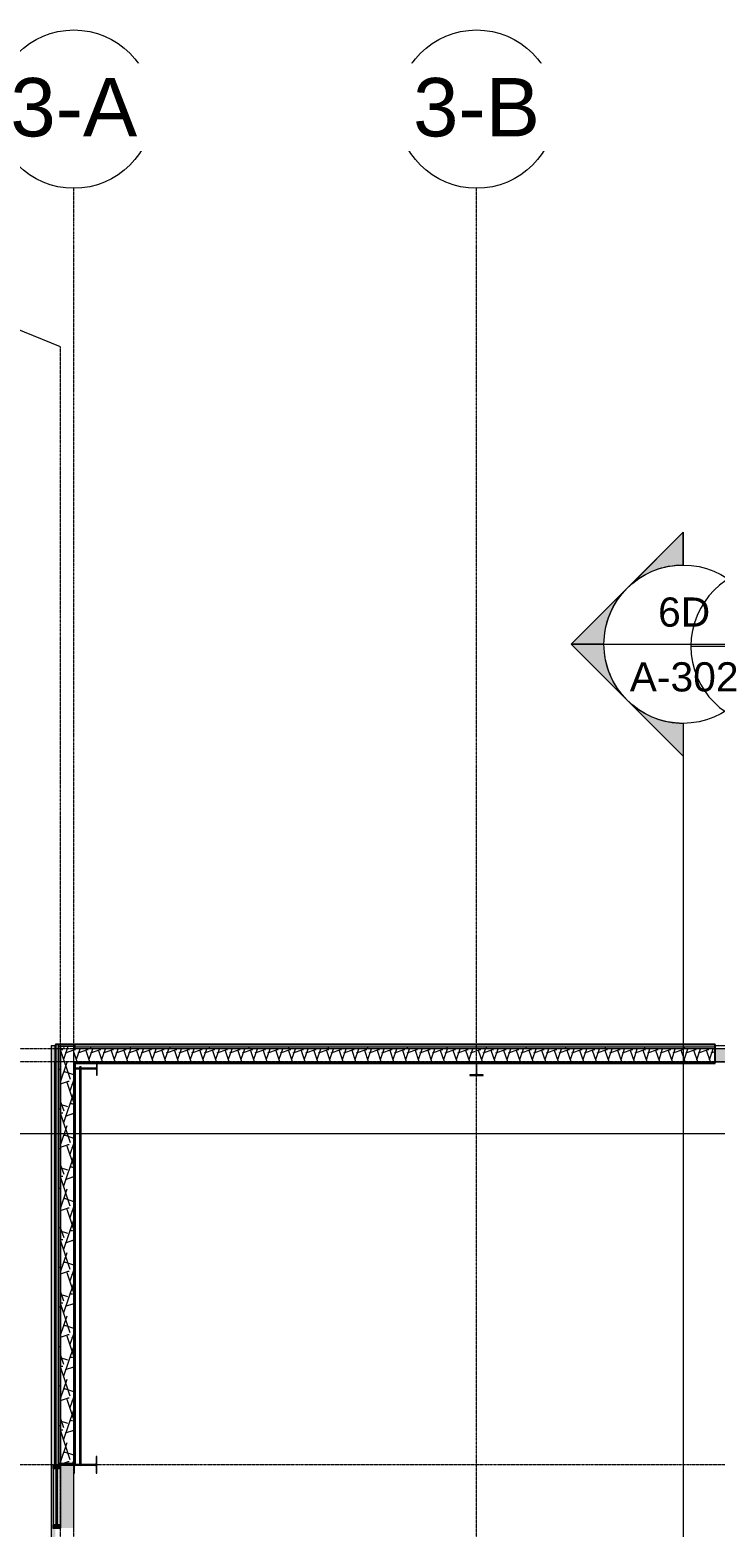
# Model space of a CAD drawing. Header units: inches. Extents: x 25369 to 33161, y -23509 to -20274.
# Drawn here: x 27972 to 28388, y -21181 to -20274 of the extents above; entities that cross this region are included whole.
import ezdxf

# ---------------------------------------------------------------- set-up
doc = ezdxf.new("R2010")
doc.units = ezdxf.units.IN
doc.header["$MEASUREMENT"] = 0
doc.linetypes.add('Grid Line 1_2_', pattern=[0.875, 0.5, -0.125, 0.125, -0.125])
for name, color, linetype, lineweight in [('A-GLAZ-CURT', 52, 'Continuous', 9), ('A-GLAZ-CWMG', 51, 'Continuous', 9), ('A-WALL', 113, 'Continuous', 9), ('A-WALL-PATT', 111, 'Continuous', 25), ('G-ANNO-SYMB', 111, 'Continuous', 9), ('L-SITE-WALL', 31, 'Continuous', 9), ('S-BEAM', 12, 'Continuous', 9), ('S-COLS', 52, 'Continuous', 9), ('S-GRID', 1, 'Continuous', 9), ('S-GRID-IDEN', 1, 'Continuous', 9)]:
    doc.layers.add(name, color=color, linetype=linetype, lineweight=lineweight)
doc.styles.add('Arial', font='arial.ttf', dxfattribs={"height": 35.407186})
doc.styles.add('Arial_1', font='arial.ttf', dxfattribs={"height": 17.703593})
pattern_1 = [(45, (5929.126, 0), (-19.00703, 19.00703), []), (45, (5929.126, 28.8), (-19.00703, 19.00703), [])]
pattern_2 = [(0, (5929.126, 0), (0, 24), []), (90, (5929.126, 0), (-24, 1e-15), [])]
pattern_3 = [(161.57, (5930.086, 0.96), (-7.6802237, -0.0009796), [0, -54.643, 6.067, 0]), (18.43, (5928.166, 0.96), (-7.6802237, 0.0009796), [0, -54.643, 6.067, 0]), (108.43, (5930.086, 0.96), (3.8382953, -19.20136532), [18.211, -42.499]), (71.57, (5928.166, 0.96), (3.8382953, 19.20136532), [18.211, -42.499])]

# ---------------------------------------------------------------- blocks, each defined once
blk = doc.blocks.new('Struct_Xcel_Sports Complex_rvt-2-Overall Floor Plan')
at = {"layer": 'L-SITE-WALL', "lineweight": 5}
h = blk.add_hatch(color=254, dxfattribs=at)
h.paths.add_polyline_path([(22059.27, -22727.24), (22059.27, -22688.8), (22058.14, -22688.8), (22058.14, -22727.24), (22058.77, -22727.24)], flags=0)
h.paths.add_polyline_path([(22061.52, -22790.8), (22066.14, -22790.8), (22066.14, -22617.8), (22061.52, -22617.8), (22061.52, -22688.8), (22061.02, -22688.8), (22061.02, -22727.24), (22059.27, -22727.24), (22059.27, -22759.18), (22061.52, -22759.18), (22061.52, -22762.87)], flags=0)
h.paths.add_polyline_path([(22062.14, -22613.05), (22066.14, -22613.05), (22066.14, -22542.93), (22058.33, -22542.93), (22058.33, -22336.55), (22058.14, -22336.55), (22058.14, -22543.18), (22061.52, -22543.18), (22061.52, -22613.05)], flags=0)
h.paths.add_polyline_path([(22061.64, -21725.27), (22066.14, -21725.27), (22066.14, -21723.23), (22062.29, -21723.26), (22061.92, -21725.15), (22061.67, -21725.26)], flags=0)
h.paths.add_polyline_path([(22061.52, -22336.55), (22061.64, -22336.55), (22061.67, -21722.93), (22066.14, -21722.93), (22066.14, -21649.18), (22058.33, -21649.18), (22058.33, -21182.12), (22058.14, -21182.12), (22058.14, -21649.43), (22061.52, -21649.43), (22061.52, -21651.43), (22058.14, -21651.43), (22058.14, -21686.62), (22061.52, -21686.62), (22061.52, -21722.68), (22058.14, -21722.68), (22058.14, -22298.37), (22061.52, -22298.37), (22061.52, -22334.55)], flags=0)
h.paths.add_polyline_path([(22058.64, -22298.3), (22058.46, -22298.3), (22058.46, -21722.99), (22060.04, -21722.99), (22060.04, -22298.3)], flags=0)
h.paths.add_polyline_path([(22061.64, -21182.12), (22061.64, -21143.68), (22058.33, -21143.68), (22058.33, -20899.55), (22058.14, -20899.55), (22058.14, -21143.93), (22061.52, -21143.93), (22061.52, -21182.12)], flags=0)
at = {"layer": 'L-SITE-WALL', "color": 7}
blk.add_line((22058.14, -21143.93), (22058.14, -20899.55), dxfattribs=at)
blk = doc.blocks.new('Rectangular Mullion - Exterior 2_ x 4_5_-1142339-Overall Floor Plan')
at = {"layer": 'A-GLAZ-CWMG'}
blk.add_hatch(color=256, dxfattribs=at).paths.add_polyline_path([(-2, -1.5), (-2, 3), (0, 3), (0, -1.5)], flags=0)
at = {"layer": 'A-GLAZ-CWMG', "lineweight": 13}
for p, q in [((-2, 3), (0, 3)), ((-2, -1.5), (-2, 3)), ((0, 3), (0, -1.5)), ((0, -1.5), (-2, -1.5))]:
    blk.add_line(p, q, dxfattribs=at)
blk = doc.blocks.new('Rectangular Mullion - Exterior 2_ x 4_5_-1146635-Overall Floor Plan')
at = {"layer": 'A-GLAZ-CWMG'}
blk.add_hatch(color=256, dxfattribs=at).paths.add_polyline_path([(0, 3), (-2, 3), (-2, -1.5), (0, -1.5)], flags=0)
at = {"layer": 'A-GLAZ-CWMG', "lineweight": 13}
for p, q in [((0, 3), (-2, 3)), ((-2, 3), (-2, -1.5)), ((0, -1.5), (0, 3)), ((-2, -1.5), (0, -1.5))]:
    blk.add_line(p, q, dxfattribs=at)
blk = doc.blocks.new('Girt_C - 8_D-1405501-Overall Floor Plan')
at = {"layer": 'S-BEAM'}
for points in [[(22555.27, -20891.74), (22555.27, -20891.55), (22458.52, -20891.61), (22458.52, -20891.74), (22503.77, -20891.74)], [(22555.27, -20899.37), (22555.27, -20891.74), (22458.52, -20891.74), (22458.52, -20899.37), (22503.77, -20899.37)], [(22555.27, -20899.55), (22555.27, -20899.37), (22458.52, -20899.41), (22458.52, -20899.55), (22554.3, -20899.55)]]:
    blk.add_hatch(color=256, dxfattribs=at).paths.add_polyline_path(points, flags=0)
for p, q in [((22555.27, -20891.55), (22458.52, -20891.55)), ((22458.52, -20899.55), (22551.14, -20899.55))]:
    blk.add_line(p, q, dxfattribs=at)
blk = doc.blocks.new('Girt_C - 8_D-1405510-Overall Floor Plan')
at = {"layer": 'S-BEAM'}
for points in [[(22061.79, -21182.12), (22061.83, -21182.12), (22061.8, -21143.68), (22061.64, -21143.68), (22061.71, -21182.12), (22061.73, -21182.12)], [(22061.83, -21182.12), (22069.45, -21182.12), (22069.45, -21143.68), (22061.83, -21143.68), (22061.83, -21174.78)], [(22069.45, -21182.12), (22069.64, -21182.12), (22069.59, -21143.68), (22069.45, -21143.68), (22069.45, -21174.78)]]:
    blk.add_hatch(color=256, dxfattribs=at).paths.add_polyline_path(points, flags=0)
for p, q in [((22061.64, -21143.68), (22061.64, -21182.12)), ((22069.64, -21182.12), (22069.64, -21148.8))]:
    blk.add_line(p, q, dxfattribs=at)
blk = doc.blocks.new('System Panel - INSULATED LOW-E GLAZING _SEE ELEVATIONS FOR U-FACTOR_ SHGC_ _ LT_-827433-Overall Floor Plan')
at = {"layer": 'A-GLAZ-CURT', "transparency": 33554649}
blk.add_hatch(color=256, dxfattribs=at).paths.add_polyline_path([(-17.09, -0.25), (-17.09, -1.25), (17.09, -1.25), (17.09, -0.25)], flags=0)
at = {"layer": 'A-GLAZ-CURT'}
for p, q in [((17.09, -0.25), (-17.09, -0.25)), ((-17.09, -0.25), (-17.09, -1.25)), ((-17.09, -1.25), (-17.09, -0.25)), ((17.09, -0.25), (-17.09, -0.25)), ((-17.09, -1.25), (17.09, -1.25)), ((-17.09, -1.25), (17.09, -1.25)), ((17.09, -1.25), (17.09, -0.25)), ((17.09, -0.25), (17.09, -1.25))]:
    blk.add_line(p, q, dxfattribs=at)
blk = doc.blocks.new('Rectangular Mullion - Exterior 2_ x 4_5_-V82-Overall Floor Plan')
at = {"layer": 'A-GLAZ-CWMG'}
h = blk.add_hatch(color=256, dxfattribs=at)
h.paths.add_polyline_path([(22061.14, -22334.55), (22061.52, -22334.55), (22061.52, -22300.37), (22059.77, -22300.37), (22059.77, -22334.55), (22060.14, -22334.55)], flags=0)
h.paths.add_polyline_path([(22058.33, -22334.55), (22058.77, -22334.55), (22058.77, -22300.37), (22057.02, -22300.37), (22057.02, -22334.55)], flags=0)
blk.add_hatch(color=256, dxfattribs=at).paths.add_polyline_path([(22059.77, -22334.55), (22059.77, -22300.37), (22058.77, -22300.37), (22058.77, -22334.55)], flags=0)
for p, q in [((22057.02, -22300.37), (22057.02, -22334.55)), ((22061.52, -22300.37), (22061.52, -22334.55))]:
    blk.add_line(p, q, dxfattribs=at)
blk = doc.blocks.new('Round Bar - 1_-1267021-Overall Floor Plan')
at = {"layer": 'S-BEAM'}
blk.add_hatch(color=256, dxfattribs=at).paths.add_polyline_path([(22073.64, -21867.95), (22073.99, -21867.87), (22074.14, -21867.69), (22073.99, -21867.51), (22073.64, -21867.44), (22073.29, -21867.51), (22073.14, -21867.69), (22073.29, -21867.87)], flags=0)
h = blk.add_hatch(color=256, dxfattribs=at)
h.paths.add_polyline_path([(22073.64, -22109.09), (22073.54, -22109.03), (22073.64, -22109.09)], flags=0)
h.paths.add_polyline_path([(22073.14, -21988.24), (22074.14, -21988.16), (22074.06, -21867.8), (22073.91, -21867.89), (22073.46, -21867.91), (22073.21, -21867.78), (22073.14, -21867.73), (22073.14, -21988.19)], flags=0)
for p, q in [((22073.14, -21867.69), (22073.14, -21988.86)), ((22074.14, -21988.86), (22074.14, -21867.69))]:
    blk.add_line(p, q, dxfattribs=at)
for centre, start_param, end_param in [((22073.64, -21867.69), 0, 3.141593), ((22073.64, -21867.69), 3.141593, 6.283185), ((22073.64, -22108.84), 3.926991, 5.497787)]:
    blk.add_ellipse(centre, major_axis=(0.5, 0), ratio=0.507473, start_param=start_param, end_param=end_param, dxfattribs=at)
blk = doc.blocks.new('Round Bar - 1_-V89-Overall Floor Plan')
at = {"layer": 'S-BEAM'}
h = blk.add_hatch(color=256, dxfattribs=at)
h.paths.add_polyline_path([(22073.14, -21143.8), (22073.38, -21143.6), (22073.82, -21143.58), (22074.07, -21143.71), (22074.14, -21143.76), (22074.06, -21023.24), (22073.14, -21023.33), (22073.14, -21143.76)], flags=0)
h.paths.add_polyline_path([(22074.14, -20902.69), (22074.06, -20902.55), (22073.91, -20902.45), (22073.44, -20902.44), (22073.2, -20902.58), (22073.38, -20902.5), (22073.83, -20902.48), (22074.08, -20902.62), (22074.12, -20902.67)], flags=0)
blk.add_hatch(color=256, dxfattribs=at).paths.add_polyline_path([(22073.64, -21144.05), (22073.99, -21143.98), (22074.14, -21143.8), (22073.99, -21143.62), (22073.64, -21143.54), (22073.29, -21143.62), (22073.14, -21143.8), (22073.29, -21143.98)], flags=0)
for p, q in [((22073.14, -21022.63), (22073.14, -21143.8)), ((22074.14, -21143.8), (22074.14, -21022.63))]:
    blk.add_line(p, q, dxfattribs=at)
for centre, start_param, end_param in [((22073.64, -20902.65), 0, 3.141593), ((22073.64, -21143.8), 0, 3.141593), ((22073.64, -21143.8), 3.141593, 6.283185)]:
    blk.add_ellipse(centre, major_axis=(0.5, 0), ratio=0.507473, start_param=start_param, end_param=end_param, dxfattribs=at)
blk = doc.blocks.new('Section - Section Head - Filled-1526-Overall Floor Plan')
at = {"layer": 'G-ANNO-SYMB'}
h = blk.add_hatch(color=256, dxfattribs=at)
edge = h.paths.add_edge_path(flags=0)
edge.add_line((-0.4268, 0.1768), (-0.25, 0.3536))
edge.add_line((-0.25, 0.3536), (-0.25, 0.25))
edge.add_arc((-0.25, 0), 0.25, 90, 135)
h = blk.add_hatch(color=256, dxfattribs=at)
edge = h.paths.add_edge_path(flags=0)
edge.add_arc((-0.25, 0), 0.25, 45, 90)
edge.add_line((-0.25, 0.25), (-0.25, 0.3536))
edge.add_line((-0.25, 0.3536), (-0.0732, 0.1768))
h = blk.add_hatch(color=256, dxfattribs=at)
edge = h.paths.add_edge_path(flags=0)
edge.add_arc((-0.25, 0), 0.2503, 137.9216, 180)
edge.add_line((-0.5003, 0), (-0.6036, 0))
edge.add_line((-0.6036, 0), (-0.4358, 0.1678))
h = blk.add_hatch(color=256, dxfattribs=at)
edge = h.paths.add_edge_path(flags=0)
edge.add_line((-0.0642, 0.1678), (0.1036, 0))
edge.add_line((0.1036, 0), (0.0003, 0))
edge.add_arc((-0.25, 0), 0.2503, 0, 42.0784)
for p, q in [((-0.25, 0.3536), (-0.6036, 0)), ((-0.25, 0.3536), (-0.4268, 0.1768)), ((-0.25, 0.3536), (0.1036, 0)), ((-0.25, 0.25), (-0.25, 0.3536)), ((-0.0732, 0.1768), (-0.25, 0.3536)), ((-0.25, 0.3536), (-0.25, 0.25)), ((-0.4358, 0.1678), (-0.6036, 0)), ((0.1036, 0), (-0.0642, 0.1678)), ((-0.6036, 0), (-0.5003, 0)), ((0.0003, 0), (0.1036, 0)), ((-0.5, 0), (-0.6036, 0)), ((0, 0), (0.1036, 0))]:
    blk.add_line(p, q, dxfattribs=at)
for radius, start, end in [(0.25, 360, 180), (0.25, 90, 135), (0.25, 45, 90), (0.2503, 137.9216, 180), (0.2503, 0, 42.0784), (0.25, 180, 360)]:
    blk.add_arc((-0.25, 0), radius, start, end, dxfattribs=at)
blk = doc.blocks.new('Grid - Grid Head - Circle-14747-Overall Floor Plan')
at = {"layer": 'S-GRID-IDEN'}
blk.add_circle((0, 0), 0.25, dxfattribs=at)

msp = doc.modelspace()

# ---------------------------------------------------------------- hatches: boundary and pattern name
at = {"layer": 'A-WALL', "lineweight": 5}
for points in [[(27987.45, -21143.68), (27987.77, -21143.68), (27987.77, -20889.18), (27987.45, -20889.18), (27987.45, -21136.05)], [(27987.77, -21143.68), (27989.27, -21143.68), (27989.27, -20889.18), (27987.77, -20889.18), (27987.77, -21136.05)], [(27999.52, -20890.55), (28387.64, -20890.55), (28387.64, -20889.05), (27987.89, -20889.05), (27987.89, -20889.18), (27999.52, -20889.18)], [(27990.27, -21142.93), (27990.77, -21142.93), (27990.77, -20889.93), (27990.27, -20889.93), (27990.27, -21136.05)]]:
    msp.add_hatch(color=256, dxfattribs=at).paths.add_polyline_path(points, flags=0)
at = {"layer": 'A-WALL'}
h = msp.add_hatch(color=256, dxfattribs=at)
h.paths.add_polyline_path([(27998.77, -21143.68), (27999.52, -21143.68), (27999.52, -20899.55), (27998.77, -20899.55), (27998.77, -21142.93), (27989.27, -21142.93), (27989.27, -21143.68), (27994.24, -21143.68)], flags=0)
h.paths.add_polyline_path([(27998.77, -20891.55), (27999.52, -20891.55), (27999.52, -20889.18), (27989.27, -20889.18), (27989.27, -20889.93), (27998.77, -20889.93)], flags=0)
msp.add_hatch(color=256, dxfattribs=at).paths.add_polyline_path([(27999.52, -20900.3), (28387.64, -20900.3), (28387.64, -20899.55), (27999.52, -20899.55)], flags=0)
at = {"layer": 'A-WALL-PATT', "lineweight": 9}
h = msp.add_hatch(dxfattribs=at)
h.set_pattern_fill('FP_18', color=256, style=0, pattern_type=2)
h.set_pattern_definition(pattern_2)
h.paths.add_polyline_path([(27989.27, -21142.93), (27990.27, -21142.93), (27990.27, -20889.93), (27989.27, -20889.93), (27989.27, -21136.05)], flags=0)
h = msp.add_hatch(dxfattribs=at)
h.set_pattern_fill('FP_16', color=256, style=0, pattern_type=2)
h.set_pattern_definition(pattern_3)
h.paths.add_polyline_path([(27994.24, -21142.93), (27998.77, -21142.93), (27998.77, -20889.93), (27990.77, -20889.93), (27990.77, -21142.93)], flags=0)
h = msp.add_hatch(dxfattribs=at)
h.set_pattern_fill('FP_16', color=256, style=0, pattern_type=2)
h.set_pattern_definition(pattern_3)
h.paths.add_polyline_path([(27999.52, -20899.55), (28387.64, -20899.55), (28387.64, -20891.55), (27998.77, -20891.55), (27998.77, -20899.55)], flags=0)
h = msp.add_hatch(dxfattribs=at)
h.set_pattern_fill('FP_18', color=256, style=0, pattern_type=2)
h.set_pattern_definition(pattern_2)
h.paths.add_polyline_path([(27999.52, -20891.55), (28387.64, -20891.55), (28387.64, -20890.55), (27999.52, -20890.55)], flags=0)
at = {"layer": 'L-SITE-WALL', "lineweight": 5}
h = msp.add_hatch(color=256, dxfattribs=at)
h.paths.add_polyline_path([(28484.39, -20891.55), (28484.33, -20889.55), (28387.64, -20889.55), (28387.7, -20891.55), (28484.33, -20891.55)], flags=0)
h.paths.add_polyline_path([(27987.27, -20891.55), (27987.45, -20891.55), (27987.45, -20889.55), (27985.27, -20889.55), (27985.27, -20891.55)], flags=0)
h.paths.add_polyline_path([(28432.9, -20891.2), (28387.7, -20891.2), (28387.7, -20889.62), (28484.33, -20889.62), (28484.33, -20891.2), (28482.5, -20891.2)], flags=0)
msp.add_hatch(color=256, dxfattribs=at).paths.add_polyline_path([(27985.27, -22798.8), (27986.14, -22798.8), (27986.14, -22759.18), (27986.64, -22759.18), (27986.64, -22727.24), (27987.27, -22727.24), (27987.27, -22688.8), (27986.14, -22688.8), (27986.14, -22543.18), (27987.27, -22543.18), (27987.27, -22336.55), (27986.14, -22336.55), (27986.14, -22298.37), (27987.27, -22298.37), (27987.27, -21722.68), (27986.14, -21722.68), (27986.14, -21686.62), (27987.27, -21686.62), (27987.27, -21651.43), (27986.14, -21651.43), (27986.14, -21649.43), (27987.27, -21649.43), (27987.27, -21182.12), (27986.14, -21182.12), (27986.14, -21143.93), (27987.27, -21143.93), (27987.27, -20891.55), (27985.27, -20891.55), (27985.27, -22795.43)], flags=0)
at = {"layer": 'S-COLS'}
h = msp.add_hatch(dxfattribs=at)
h.set_pattern_fill('FP_13', color=256, style=0, pattern_type=2)
h.set_pattern_definition(pattern_1)
h.paths.add_polyline_path([(28239.02, -20907.8), (28247.02, -20907.8), (28247.02, -20907.37), (28243.85, -20907.37), (28243.36, -20907.17), (28243.16, -20906.68), (28243.16, -20900.68), (28243.36, -20900.19), (28243.85, -20899.99), (28247.02, -20899.99), (28247.02, -20899.55), (28239.02, -20899.55), (28239.02, -20899.99), (28242.18, -20899.99), (28242.67, -20900.19), (28242.87, -20900.68), (28242.87, -20906.68), (28242.67, -20907.17), (28242.18, -20907.37), (28239.02, -20907.37)], flags=0)
h = msp.add_hatch(dxfattribs=at)
h.set_pattern_fill('FP_13', color=256, style=0, pattern_type=2)
h.set_pattern_definition(pattern_1)
h.paths.add_polyline_path([(27999.2, -21148.8), (27999.2, -21144.64), (27999.4, -21144.15), (27999.89, -21143.95), (28002.34, -21143.89), (28002.27, -21143.66), (27999.89, -21143.66), (27999.4, -21143.46), (27999.2, -21142.97), (27999.2, -21138.8), (27998.77, -21138.8), (27998.77, -21148.8)], flags=0)
h.paths.add_polyline_path([(28012.77, -21148.8), (28012.77, -21138.8), (28012.33, -21138.8), (28012.33, -21142.97), (28012.13, -21143.46), (28011.64, -21143.66), (28003.27, -21143.66), (28003.18, -21143.9), (28003.25, -21143.95), (28011.78, -21144.01), (28012.13, -21144.15), (28012.33, -21144.64), (28012.33, -21148.8)], flags=0)

# ---------------------------------------------------------------- linework, layer by layer
at = {"layer": 'A-WALL', "lineweight": 25}
for p, q in [((27987.89, -20889.18), (27987.45, -20889.18)), ((27987.45, -20889.18), (27987.45, -21143.68)), ((28387.64, -20889.05), (27987.89, -20889.05)), ((27987.89, -20889.05), (27987.89, -20889.18)), ((28387.64, -20900.3), (28387.64, -20889.05)), ((27999.52, -21143.68), (27999.52, -20900.3)), ((27999.52, -20900.3), (28387.64, -20900.3)), ((27987.45, -21143.68), (27999.52, -21143.68))]:
    msp.add_line(p, q, dxfattribs=at)
at = {"layer": 'A-WALL'}
for p, q in [((27987.77, -20889.18), (27987.77, -21143.68)), ((27999.52, -20889.18), (27987.89, -20889.18)), ((27989.27, -20889.18), (27989.27, -21143.68)), ((27989.27, -20889.93), (27998.77, -20889.93)), ((27990.27, -20889.93), (27990.27, -21142.93)), ((27990.77, -20889.93), (27990.77, -21142.93)), ((27998.77, -21142.93), (27998.77, -20889.93)), ((27999.52, -20891.55), (27999.52, -20889.18)), ((28387.64, -20891.55), (27998.77, -20891.55)), ((28387.64, -20890.55), (27999.52, -20890.55)), ((27998.77, -20899.55), (28387.64, -20899.55)), ((27998.77, -21142.93), (27989.27, -21142.93))]:
    msp.add_line(p, q, dxfattribs=at)
at = {"layer": 'G-ANNO-SYMB'}
for p, q in [((28320.3, -20646.34), (28416.3, -20646.34)), ((28372.98, -20647.61), (28468.98, -20647.61)), ((28368.3, -20694.34), (28368.3, -22908.84)), ((28701.76, -20943.13), (27934.61, -20943.13))]:
    msp.add_line(p, q, dxfattribs=at)
at = {"layer": 'L-SITE-WALL'}
for p, q in [((27985.27, -20889.55), (27987.45, -20889.55)), ((27985.27, -22800.8), (27985.27, -20889.55)), ((28387.64, -20889.55), (28484.39, -20889.55)), ((27987.45, -20891.55), (27987.27, -20891.55)), ((27987.27, -20891.55), (27987.27, -21143.93))]:
    msp.add_line(p, q, dxfattribs=at)
at = {"layer": 'S-COLS', "lineweight": 15}
for p, q in [((27999.2, -20899.55), (27998.77, -20899.55)), ((27998.77, -20899.55), (27998.77, -20907.55)), ((27998.77, -20907.55), (27999.2, -20907.55)), ((27999.2, -20902.72), (27999.2, -20899.55)), ((27999.2, -20907.55), (27999.2, -20904.39)), ((28002.27, -20903.41), (27999.89, -20903.41)), ((27999.89, -20903.7), (28002.27, -20903.7)), ((28011.89, -20903.41), (28003.27, -20903.41)), ((28003.27, -20903.7), (28011.89, -20903.7)), ((28013.02, -20899.55), (28012.58, -20899.55)), ((28012.58, -20899.55), (28012.58, -20902.72)), ((28012.58, -20904.39), (28012.58, -20907.55)), ((28012.58, -20907.55), (28013.02, -20907.55)), ((28013.02, -20907.55), (28013.02, -20899.55)), ((28247.02, -20899.55), (28239.02, -20899.55)), ((28239.02, -20899.55), (28239.02, -20899.99)), ((28239.02, -20899.99), (28242.18, -20899.99)), ((28242.18, -20907.37), (28239.02, -20907.37)), ((28239.02, -20907.37), (28239.02, -20907.8)), ((28239.02, -20907.8), (28247.02, -20907.8)), ((28242.87, -20900.68), (28242.87, -20906.68)), ((28243.16, -20906.68), (28243.16, -20900.68)), ((28243.85, -20899.99), (28247.02, -20899.99)), ((28247.02, -20907.37), (28243.85, -20907.37)), ((28247.02, -20899.99), (28247.02, -20899.55)), ((28247.02, -20907.8), (28247.02, -20907.37)), ((27999.2, -21138.8), (27998.77, -21138.8)), ((27998.77, -21138.8), (27998.77, -21148.8)), ((27999.2, -21142.97), (27999.2, -21138.8)), ((28002.27, -21143.66), (27999.89, -21143.66)), ((27999.89, -21143.95), (28002.39, -21143.95)), ((28003.14, -21143.95), (28011.64, -21143.95)), ((28011.64, -21143.66), (28003.27, -21143.66)), ((28012.77, -21138.8), (28012.33, -21138.8)), ((28012.33, -21138.8), (28012.33, -21142.97)), ((28012.77, -21148.8), (28012.77, -21138.8)), ((27998.77, -21148.8), (27999.2, -21148.8)), ((27999.2, -21148.8), (27999.2, -21144.64)), ((28012.33, -21144.64), (28012.33, -21148.8)), ((28012.33, -21148.8), (28012.77, -21148.8))]:
    msp.add_line(p, q, dxfattribs=at)
for centre, start, end in [((27999.89, -20902.72), 180, 270), ((27999.89, -20904.39), 90, 180), ((28011.89, -20902.72), 270, 0), ((28011.89, -20904.39), 0, 90), ((28242.18, -20900.68), 0, 90), ((28242.18, -20906.68), 270, 0), ((28243.85, -20900.68), 90, 180), ((28243.85, -20906.68), 180, 270), ((27999.89, -21142.97), 180, 270), ((27999.89, -21144.64), 90, 180), ((28011.64, -21142.97), 270, 0), ((28011.64, -21144.64), 0, 90)]:
    msp.add_arc(centre, 0.691, start, end, dxfattribs=at)
at = {"layer": 'S-GRID', "linetype": 'Grid Line 1_2_'}
for p, q in [((27998.77, -23155.1), (27998.77, -20370)), ((28243.02, -23155.1), (28243.02, -20370)), ((27990.77, -22996.34), (27990.77, -20466)), ((28800.98, -20891.55), (27496.49, -20891.55)), ((28800.98, -20899.55), (27400.49, -20899.55)), ((28694.14, -21143.8), (27400.49, -21143.8))]:
    msp.add_line(p, q, dxfattribs=at)
at = {"layer": 'S-GRID'}
msp.add_line((27990.77, -20466), (27818.61, -20397.06), dxfattribs=at)

# ---------------------------------------------------------------- block references
at = {"lineweight": 5}
msp.add_blockref('Struct_Xcel_Sports Complex_rvt-2-Overall Floor Plan', (5929.13, 0), dxfattribs=at)
at = {"layer": 'A-GLAZ-CURT', "rotation": 89.99999999996285}
msp.add_blockref('System Panel - INSULATED LOW-E GLAZING _SEE ELEVATIONS FOR U-FACTOR_ SHGC_ _ LT_-827433-Overall Floor Plan', (27987.64, -21163.02), dxfattribs=at)
at = {"layer": 'A-GLAZ-CWMG', "extrusion": (0, 0, -1), "rotation": 90.00000000003713}
msp.add_blockref('Rectangular Mullion - Exterior 2_ x 4_5_-1142339-Overall Floor Plan', (-27987.64, -21143.93), dxfattribs=at)
at = {"layer": 'A-GLAZ-CWMG'}
msp.add_blockref('Rectangular Mullion - Exterior 2_ x 4_5_-V82-Overall Floor Plan', (5929.13, 1154.44), dxfattribs=at)
at = {"layer": 'A-GLAZ-CWMG', "rotation": 269.9999999999629}
msp.add_blockref('Rectangular Mullion - Exterior 2_ x 4_5_-1146635-Overall Floor Plan', (27987.64, -21182.12), dxfattribs=at)
at = {"layer": 'G-ANNO-SYMB', "extrusion": (0, 0, -1), "xscale": 191.9999999999999, "yscale": 191.9999999999999, "zscale": 191.9999999999999, "rotation": 270.0000000000003}
msp.add_blockref('Section - Section Head - Filled-1526-Overall Floor Plan', (-28368.3, -20694.34), dxfattribs=at)
at = {"layer": 'G-ANNO-SYMB', "xscale": 191.9999999999999, "yscale": 191.9999999999999, "zscale": 191.9999999999999, "rotation": 269.9999999999996}
msp.add_blockref('Section - Section Head - Filled-1526-Overall Floor Plan', (28420.98, -20695.61), dxfattribs=at)
at = {"layer": 'S-BEAM'}
for name, p in [('Girt_C - 8_D-1405501-Overall Floor Plan', (5929.13, 0)), ('Round Bar - 1_-V89-Overall Floor Plan', (5929.13, 0)), ('Round Bar - 1_-1267021-Overall Floor Plan', (5929.13, 965)), ('Girt_C - 8_D-1405510-Overall Floor Plan', (5929.13, 0))]:
    msp.add_blockref(name, p, dxfattribs=at)
at = {"layer": 'S-GRID-IDEN', "xscale": 191.9999999999999, "yscale": 191.9999999999999, "zscale": 191.9999999999999}
for p in [(27998.77, -20322), (28243.02, -20322)]:
    msp.add_blockref('Grid - Grid Head - Circle-14747-Overall Floor Plan', p, dxfattribs=at)

# ---------------------------------------------------------------- texts
at = {"layer": 'G-ANNO-SYMB', "char_height": 17.704, "attachment_point": 2, "line_spacing_factor": 0.938532, "style": 'Arial_1'}
for s, insert, width in [('6D', (28368.91, -20618), 37.584), ('A-302', (28368.91, -20657.28), 78.624)]:
    msp.add_mtext(s, dxfattribs=dict(at, insert=insert, width=width))

# ---------------------------------------------------------------- next in the draw order: texts
at = {"layer": 'S-GRID-IDEN', "char_height": 35.407, "width": 91.584, "attachment_point": 2, "line_spacing_factor": 0.938532, "style": 'Arial', "bg_fill": 3, "box_fill_scale": 1.25, "bg_fill_color": 0, "bg_fill_transparency": 0}
for s, insert in [('3-A', (27998.76, -20303.13)), ('3-B', (28243.01, -20303.13))]:
    msp.add_mtext(s, dxfattribs=dict(at, insert=insert))

doc.saveas('drawing.dxf')
